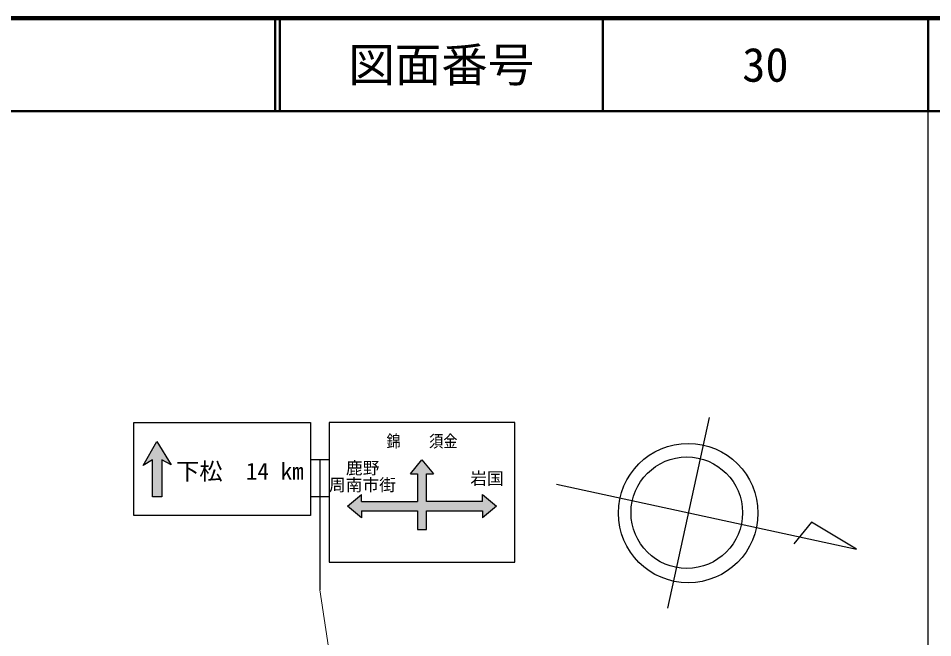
# Model space of a CAD drawing. Units: millimetres at full size, sheet at 1:1000; details may follow other scales. Extents: x 40000 to 680000, y 20000 to 380000.
# Drawn here: x 481109 to 579500, y 313330 to 380000 of the extents above; entities that cross this region are included whole.
import ezdxf
from ezdxf.enums import TextEntityAlignment as Align

# ---------------------------------------------------------------- set-up
doc = ezdxf.new("R2010")
doc.units = ezdxf.units.MM
doc.header["$LTSCALE"] = 1000
for name, color, linetype, lineweight in [('M-BMK-SRVR', 3, 'Continuous', 25), ('M-STR-HTXT', 7, 'Continuous', 13), ('M-STR-STRC', 7, 'Continuous', 25), ('M-TTL', 2, 'Continuous', 140), ('M-TTL-BAND', 7, 'Continuous', 25), ('M-TTL-LINE', 7, 'Continuous', 50)]:
    doc.layers.add(name, color=color, linetype=linetype, lineweight=lineweight)
doc.layers.add('M-TTL-TXT', color=7, linetype='Continuous')
doc.styles.add('ＭＳ ゴシック', font='')
doc.styles.add('ＭＳ Ｐゴシック', font='')
doc.styles.get('ＭＳ ゴシック').set_extended_font_data('MS Gothic')
doc.styles.get('ＭＳ Ｐゴシック').set_extended_font_data('MS PGothic')

msp = doc.modelspace()

# ---------------------------------------------------------------- hatches: boundary and pattern name
at = {"layer": 'M-STR-STRC'}
for points in [[(496547, 328478), (496547, 332478), (497552, 331925), (496001, 334443), (494547, 331867), (495547, 332478), (495547, 328478)], [(525047, 324978), (525047, 326978), (531047, 326978), (531047, 326228), (532547, 327478), (531047, 328728), (531047, 327978), (525047, 327978), (525047, 330978), (525797, 330978), (524547, 332478), (523297, 330978), (524047, 330978), (524047, 327978), (518047, 327978), (518047, 328728), (516547, 327478), (518047, 326228), (518047, 326978), (524047, 326978), (524047, 324978)]]:
    msp.add_hatch(color=256, dxfattribs=at).paths.add_polyline_path(points)

# ---------------------------------------------------------------- linework, layer by layer
at = {"layer": 'M-BMK-SRVR'}
for p, q in [((555430, 337047), (550974, 316526)), ((539032, 329864), (571309, 322854)), ((566443, 325759), (564559, 323424)), ((571309, 322854), (566443, 325759))]:
    msp.add_line(p, q, dxfattribs=at)
for centre, radius in [((553193, 326745), 7500), ((553041, 326787), 6000)]:
    msp.add_circle(centre, radius, dxfattribs=at)
at = {"layer": 'M-STR-HTXT'}
msp.add_line((518784, 284053), (513547, 318478), dxfattribs=at)
at = {"layer": 'M-STR-STRC'}
for p, q in [((493547, 336478), (512547, 336478)), ((493547, 326478), (493547, 336478)), ((512547, 336478), (512547, 326478)), ((513547, 332478), (512547, 332478)), ((514547, 332478), (513547, 332478)), ((513547, 332478), (513547, 318478)), ((523297, 330978), (524547, 332478)), ((524547, 332478), (525797, 330978)), ((523297, 330978), (524047, 330978)), ((524047, 330978), (524047, 327978)), ((525047, 327978), (525047, 330978)), ((525047, 330978), (525797, 330978)), ((516547, 327478), (518047, 328728)), ((518047, 327978), (518047, 328728)), ((531047, 327978), (531047, 328728)), ((531047, 328728), (532547, 327478)), ((513547, 328478), (512547, 328478)), ((514547, 328478), (513547, 328478)), ((518047, 327978), (524047, 327978)), ((531047, 327978), (525047, 327978)), ((518047, 326228), (516547, 327478)), ((518047, 326978), (524047, 326978)), ((518047, 326978), (518047, 326228)), ((525047, 326978), (531047, 326978)), ((532547, 327478), (531047, 326228)), ((531047, 326978), (531047, 326228)), ((512547, 326478), (493547, 326478))]:
    msp.add_line(p, q, dxfattribs=at)
for points in [[(514547, 321478), (534547, 321478), (534547, 336478), (514547, 336478)], [(495547, 328478), (495547, 332478), (494547, 331867), (496001, 334443), (497552, 331925), (496547, 332478), (496547, 328478)]]:
    msp.add_lwpolyline(points, close=True, dxfattribs=at)
msp.add_lwpolyline([(524047, 326978), (524047, 324978), (525047, 324978), (525047, 326978)], dxfattribs=at)
at = {"layer": 'M-TTL'}
msp.add_line((680000, 380000), (40000, 380000), dxfattribs=at)
at = {"layer": 'M-TTL-BAND'}
msp.add_line((579000, 20000), (579000, 370000), dxfattribs=at)
at = {"layer": 'M-TTL-LINE'}
for p, q in [((508747, 380000), (508747, 370000)), ((509247, 380000), (509247, 370000)), ((543997, 380000), (543997, 370000)), ((579000, 380000), (579000, 370000)), ((40000, 370000), (680000, 370000))]:
    msp.add_line(p, q, dxfattribs=at)

# ---------------------------------------------------------------- texts
at = {"layer": 'M-STR-STRC', "style": 'ＭＳ Ｐゴシック', "width": 0.85}
msp.add_text('錦\u3000\u3000須金', height=1320, dxfattribs=at).set_placement((524547, 334478), align=Align.MIDDLE_CENTER)
at = {"layer": 'M-STR-STRC', "style": 'ＭＳ ゴシック'}
msp.add_text('下松\u300014 km', height=1833, dxfattribs=at).set_placement((498091, 331250), align=Align.MIDDLE_LEFT)
at = {"layer": 'M-STR-STRC', "style": 'ＭＳ Ｐゴシック'}
for s, p in [('鹿野', (518162, 331598)), ('周南市街', (518136, 329778)), ('岩国', (531547, 330478))]:
    msp.add_text(s, height=1320, dxfattribs=at).set_placement(p, align=Align.MIDDLE_CENTER)
at = {"layer": 'M-TTL-TXT', "style": 'ＭＳ ゴシック'}
for s, p in [('図面番号', (526622, 375000)), ('30', (561497, 375000))]:
    msp.add_text(s, height=3666, dxfattribs=at).set_placement(p, align=Align.MIDDLE_CENTER)

doc.saveas('drawing.dxf')
